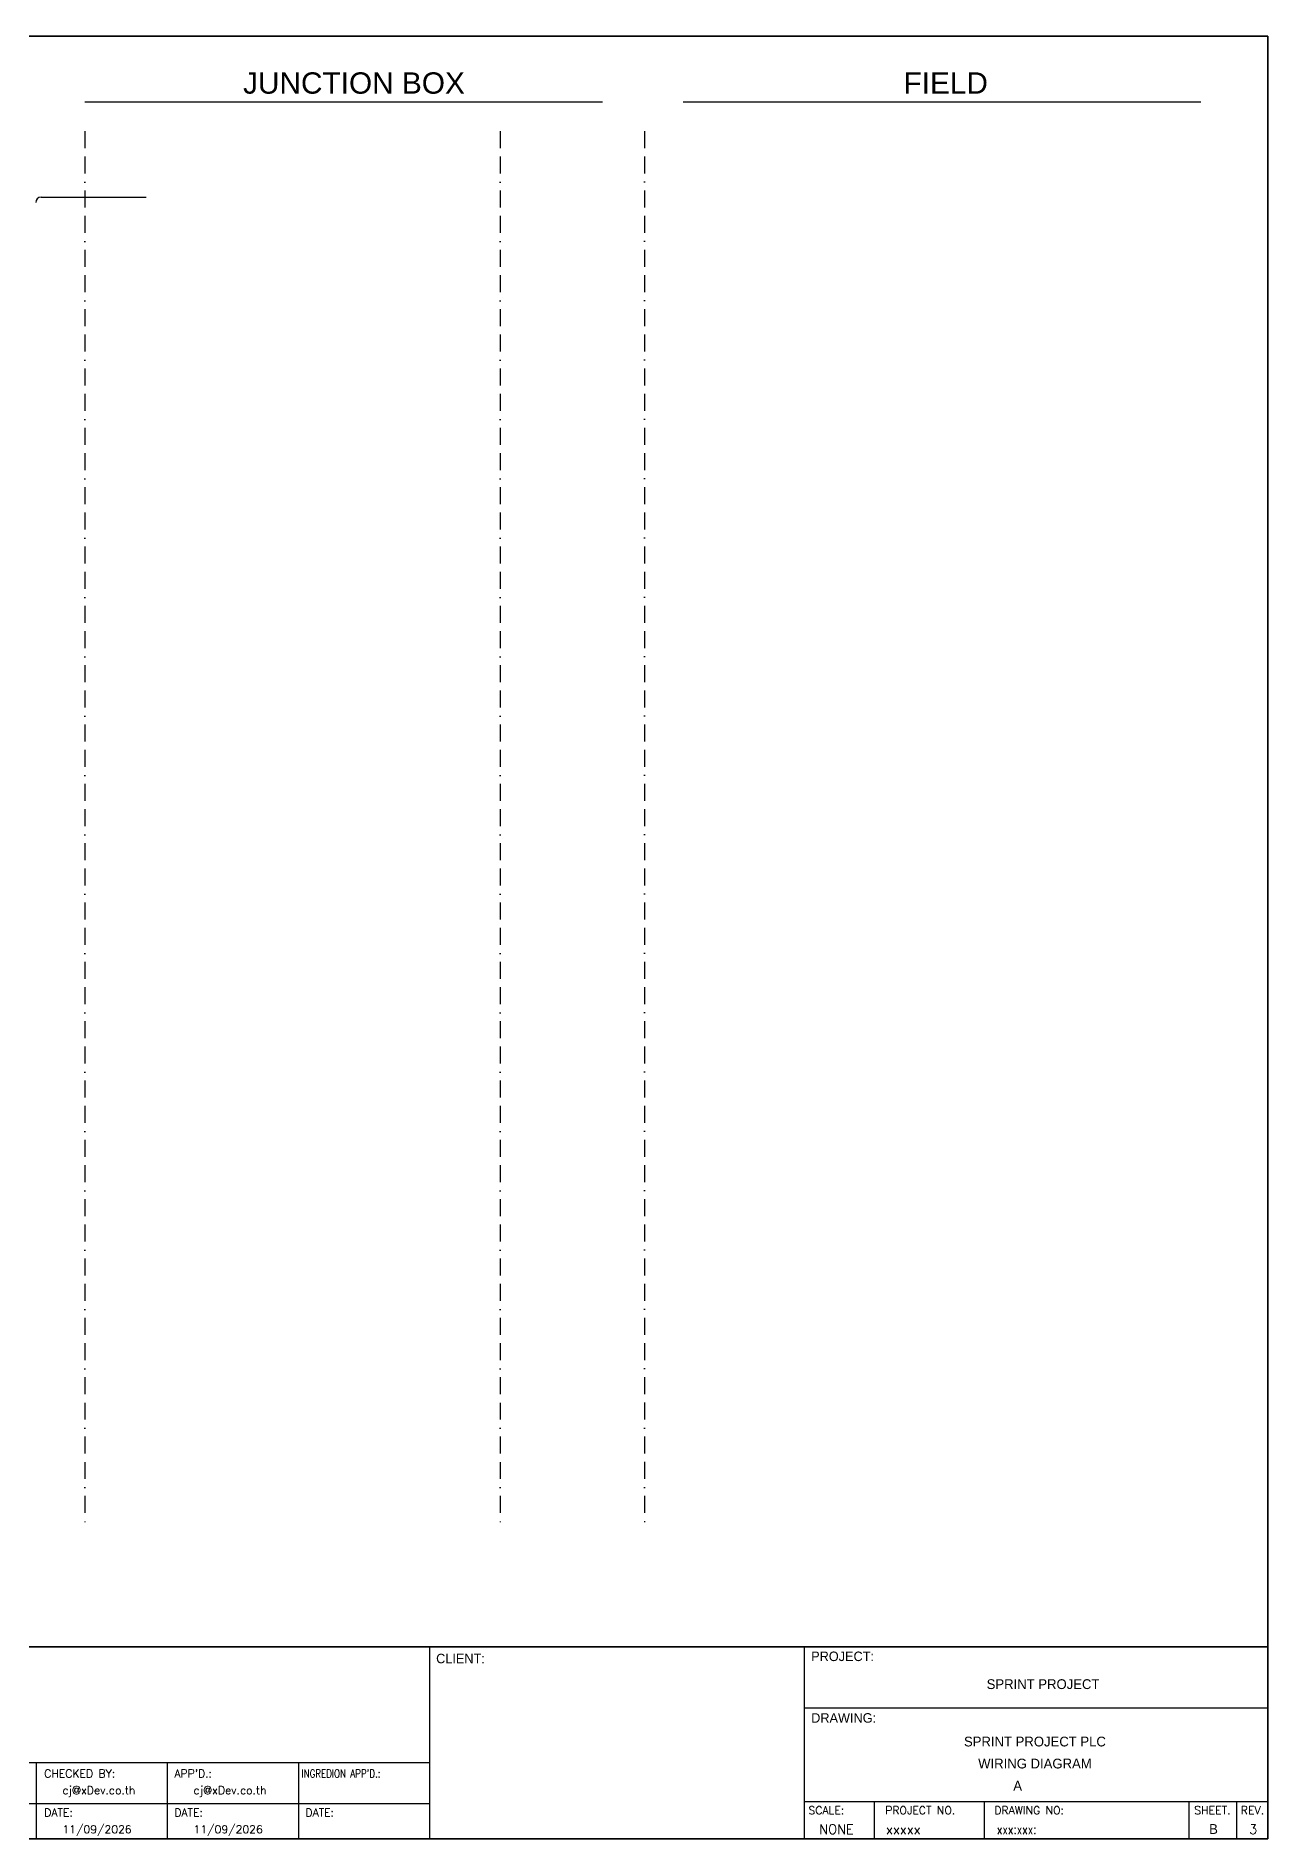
# Model space of a CAD drawing. Header units: millimetres. Extents: x 0 to 62600, y 0 to 14837.
# Drawn here: x 35591 to 37440, y 3004 to 5708 of the extents above; entities that cross this region are included whole.
import ezdxf
from ezdxf.enums import TextEntityAlignment as Align

# ---------------------------------------------------------------- set-up
doc = ezdxf.new("R2010")
doc.units = ezdxf.units.MM
doc.linetypes.add('BORDERX2', pattern=[88.9, 25.4, -12.7, 25.4, -12.7, 0, -12.7])
for name, color, linetype in [('GT_1', 9, 'Continuous'), ('HELPPOINT', 7, 'Continuous'), ('MEMBER', 7, 'Continuous'), ('x01001-FrameArea', 2, 'BORDERX2')]:
    doc.layers.add(name, color=color, linetype=linetype)
doc.layers.add('IE-WIRE', color=7, linetype='Continuous', lineweight=25)
doc.styles.add('HTX11', font='O8111901')
doc.styles.add('ROMANS', font='romans.shx', dxfattribs={"width": 0.85, "height": 25})
doc.styles.get("Standard").update_dxf_attribs({"font": 'arial.ttf'})

msp = doc.modelspace()

# ---------------------------------------------------------------- linework, layer by layer
for p, q in [((35664.7, 5609.9), (36441.4, 5609.9)), ((36562.4, 5609.9), (37339.2, 5609.9))]:
    msp.add_line(p, q)
at = {"color": 4}
for p, q in [((36848.7, 3060.3), (36848.7, 3004.2)), ((37014, 3060.3), (37014, 3004.2))]:
    msp.add_line(p, q, dxfattribs=at)
at = {"color": 4, "ltscale": 0.5}
for p, q in [((37321.1, 3060.3), (37321.1, 3004.2)), ((37321.1, 3060.3), (37321.1, 3004.2)), ((37392.3, 3060.3), (37392.3, 3004.2)), ((37392.3, 3060.3), (37392.3, 3004.2))]:
    msp.add_line(p, q, dxfattribs=at)
at = {"layer": 'GT_1', "color": 4}
for p, q in [((36182.2, 3004.2), (36182.2, 3292.4)), ((36744.5, 3004.2), (36744.5, 3292.4)), ((36744.5, 3004.2), (36744.5, 3292.4)), ((36744.5, 3004.2), (36744.5, 3292.4)), ((36182.2, 3118.5), (35395.2, 3118.5)), ((35592, 3004.2), (35592, 3118.5)), ((35788.7, 3004.2), (35788.7, 3118.5)), ((35985.5, 3004.2), (35985.5, 3118.5)), ((36182.2, 3057.1), (35395.2, 3057.1)), ((36744.5, 3060.3), (37439.7, 3060.3))]:
    msp.add_line(p, q, dxfattribs=at)
at = {"layer": 'HELPPOINT', "color": 4, "lineweight": 35}
for p, q in [((33546.4, 5708.4), (37439.7, 5708.4)), ((33546.4, 5708.4), (37439.7, 5708.4)), ((37439.7, 5708.4), (37439.7, 3004.2)), ((37439.7, 5708.4), (37439.7, 3004.2)), ((37439.7, 3004.2), (33546.4, 3004.2)), ((37439.7, 3004.2), (33546.4, 3004.2))]:
    msp.add_line(p, q, dxfattribs=at)
at = {"layer": 'HELPPOINT', "color": 4}
for p, q in [((36744.5, 3200.8), (37439.7, 3200.8)), ((36744.5, 3200.8), (37439.7, 3200.8)), ((36744.5, 3060.3), (37439.7, 3060.3))]:
    msp.add_line(p, q, dxfattribs=at)
at = {"layer": 'IE-WIRE', "color": 4}
msp.add_line((35598.9, 5466.7), (35756.4, 5466.7), dxfattribs=at)
msp.add_arc((35598.9, 5458.7), 8, 90, 180, dxfattribs=at)
at = {"layer": 'MEMBER', "color": 4, "lineweight": 35}
msp.add_line((33546.4, 3292.4), (37439.7, 3292.4), dxfattribs=at)
msp.add_line((33546.4, 3292.4), (37439.7, 3292.4), dxfattribs=at)
at = {"layer": 'MEMBER', "color": 4}
for p, q in [((36744.5, 3200.8), (37439.7, 3200.8)), ((36744.5, 3200.8), (37439.7, 3200.8)), ((36744.5, 3060.3), (37439.7, 3060.3)), ((36744.5, 3060.3), (37439.7, 3060.3))]:
    msp.add_line(p, q, dxfattribs=at)
at = {"layer": 'x01001-FrameArea'}
for p, q in [((35664.6, 5565.7), (35664.6, 3479.2)), ((36287.7, 5565.7), (36287.7, 3479.2)), ((36504.5, 5565.8), (36504.5, 3479.3))]:
    msp.add_line(p, q, dxfattribs=at)

# ---------------------------------------------------------------- texts
at = {"color": 2}
for s, p in [('JUNCTION BOX', (35902, 5622)), ('FIELD', (36892.9, 5622))]:
    msp.add_text(s, height=32, dxfattribs=at).set_placement(p)
at = {"color": 4, "ltscale": 100, "style": 'HTX11'}
for s, p in [('SPRINT PROJECT', (37102.3, 3236.4)), ('SPRINT PROJECT PLC', (37090.1, 3150.3)), ('WIRING DIAGRAM', (37090.1, 3117.3))]:
    msp.add_text(s, height=14.693, dxfattribs=at).set_placement(p, align=Align.MIDDLE_CENTER)
at = {"style": 'HTX11'}
for tag, text, height, p in [('A', 'A', 14.8, (37064.2, 3084)), ('B', 'CHASSIS C4 SLOT 6', 14.821, (37358, 3019.1))]:
    msp.add_attdef(tag, text=text, height=height, dxfattribs=at).set_placement(p, align=Align.MIDDLE_CENTER)
at = {"layer": 'GT_1', "color": 4, "style": 'HTX11'}
for s, p in [('CLIENT:', (36191.7, 3267.7)), ('PROJECT:', (36754.4, 3271)), ('DRAWING:', (36754.4, 3178.6))]:
    msp.add_text(s, height=14.25, dxfattribs=at).set_placement(p)
at = {"layer": 'MEMBER', "color": 4, "ltscale": 0.8, "style": 'ROMANS'}
for s, height, p in [('CHECKED BY:', 11.875, (35603.7, 3096.4)), ('cj@xDev.co.th', 11.875, (35631, 3071.4)), ("APP'D.:", 11.88, (35798.9, 3096.4)), ('cj@xDev.co.th', 11.875, (35827.7, 3071.4)), ('DATE:', 11.88, (35603.7, 3037.8)), ('DATE:', 11.88, (35798.9, 3037.8)), ('DATE:', 11.88, (35995.7, 3037.8)), ('SCALE:', 11.88, (36750.4, 3041.3)), ('PROJECT NO.', 11.875, (36865.6, 3041.3)), ('DRAWING NO:', 11.875, (37029.3, 3041.3)), ('SHEET.', 12, (37329.1, 3041.3)), ('REV.', 12, (37399, 3041.3)), ('11/09/2026', 11.88, (35631, 3012.7)), ('11/09/2026', 11.88, (35827.7, 3012.7)), ('NONE', 14.23, (36766.4, 3011.6)), ('xxxxx', 14.23, (36866.8, 3011.6))]:
    msp.add_text(s, height=height, dxfattribs=at).set_placement(p)
at = {"layer": 'MEMBER', "color": 4, "ltscale": 0.8, "style": 'ROMANS', "width": 0.8}
for s, height, p in [("INGREDION APP'D.:", 11.875, (35989.7, 3096.4)), ('xxx:xxx:', 14.23, (37033, 3011.6))]:
    msp.add_text(s, height=height, dxfattribs=at).set_placement(p)
at = {"layer": 'MEMBER', "color": 4, "ltscale": 0.8, "style": 'ROMANS'}
msp.add_text('3', height=14.2, dxfattribs=at).set_placement((37417.6, 3011.6), align=Align.CENTER)

doc.saveas('drawing.dxf')
